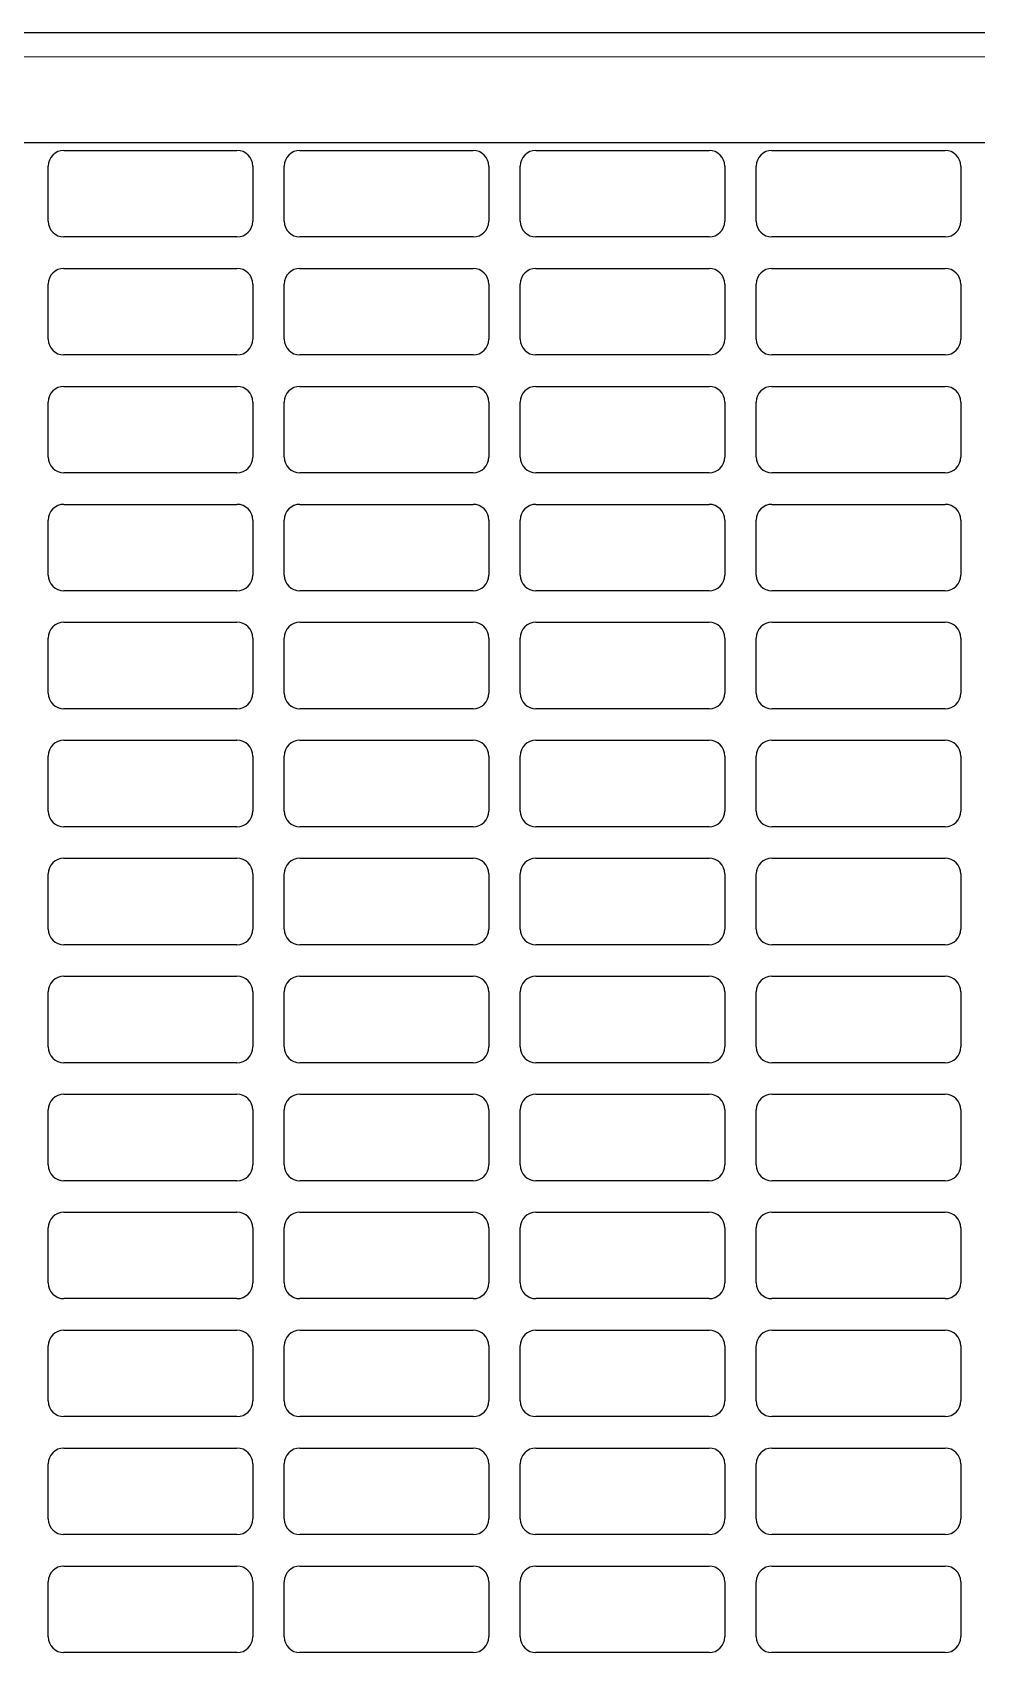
# Model space of a CAD drawing. Header units: millimetres. Extents: x -403 to 1106, y 650 to 1898.
# Drawn here: x 678.3 to 798.3, y 1539.4 to 1745.4 of the extents above; entities that cross this region are included whole.
import ezdxf

# ---------------------------------------------------------------- set-up
doc = ezdxf.new("R2010")
doc.units = ezdxf.units.MM

msp = doc.modelspace()

# ---------------------------------------------------------------- linework, layer by layer
at = {"color": 7, "linetype": 'Continuous', "lineweight": 25}
for p, q in [((583.81, 1745.37), (1012.81, 1745.37)), ((583.81, 1731.37), (1012.81, 1731.37)), ((682.31, 1730.36), (704.31, 1730.36)), ((712.31, 1730.36), (734.31, 1730.36)), ((742.31, 1730.36), (764.31, 1730.36)), ((772.31, 1730.36), (794.31, 1730.36)), ((680.31, 1721.36), (680.31, 1728.36)), ((706.31, 1728.36), (706.31, 1721.36)), ((710.31, 1721.36), (710.31, 1728.36)), ((736.31, 1728.36), (736.31, 1721.36)), ((740.31, 1721.36), (740.31, 1728.36)), ((766.31, 1728.36), (766.31, 1721.36)), ((770.31, 1721.36), (770.31, 1728.36)), ((796.31, 1728.36), (796.31, 1721.36)), ((704.31, 1719.36), (682.31, 1719.36)), ((734.31, 1719.36), (712.31, 1719.36)), ((764.31, 1719.36), (742.31, 1719.36)), ((794.31, 1719.36), (772.31, 1719.36)), ((682.31, 1715.36), (704.31, 1715.36)), ((712.31, 1715.36), (734.31, 1715.36)), ((742.31, 1715.36), (764.31, 1715.36)), ((772.31, 1715.36), (794.31, 1715.36)), ((680.31, 1706.36), (680.31, 1713.36)), ((706.31, 1713.36), (706.31, 1706.36)), ((710.31, 1706.36), (710.31, 1713.36)), ((736.31, 1713.36), (736.31, 1706.36)), ((740.31, 1706.36), (740.31, 1713.36)), ((766.31, 1713.36), (766.31, 1706.36)), ((770.31, 1706.36), (770.31, 1713.36)), ((796.31, 1713.36), (796.31, 1706.36)), ((704.31, 1704.36), (682.31, 1704.36)), ((734.31, 1704.36), (712.31, 1704.36)), ((764.31, 1704.36), (742.31, 1704.36)), ((794.31, 1704.36), (772.31, 1704.36)), ((682.31, 1700.36), (704.31, 1700.36)), ((712.31, 1700.36), (734.31, 1700.36)), ((742.31, 1700.36), (764.31, 1700.36)), ((772.31, 1700.36), (794.31, 1700.36)), ((680.31, 1691.36), (680.31, 1698.36)), ((706.31, 1698.36), (706.31, 1691.36)), ((710.31, 1691.36), (710.31, 1698.36)), ((736.31, 1698.36), (736.31, 1691.36)), ((740.31, 1691.36), (740.31, 1698.36)), ((766.31, 1698.36), (766.31, 1691.36)), ((770.31, 1691.36), (770.31, 1698.36)), ((796.31, 1698.36), (796.31, 1691.36)), ((704.31, 1689.36), (682.31, 1689.36)), ((734.31, 1689.36), (712.31, 1689.36)), ((764.31, 1689.36), (742.31, 1689.36)), ((794.31, 1689.36), (772.31, 1689.36)), ((682.31, 1685.36), (704.31, 1685.36)), ((712.31, 1685.36), (734.31, 1685.36)), ((742.31, 1685.36), (764.31, 1685.36)), ((772.31, 1685.36), (794.31, 1685.36)), ((680.31, 1676.36), (680.31, 1683.36)), ((706.31, 1683.36), (706.31, 1676.36)), ((710.31, 1676.36), (710.31, 1683.36)), ((736.31, 1683.36), (736.31, 1676.36)), ((740.31, 1676.36), (740.31, 1683.36)), ((766.31, 1683.36), (766.31, 1676.36)), ((770.31, 1676.36), (770.31, 1683.36)), ((796.31, 1683.36), (796.31, 1676.36)), ((704.31, 1674.36), (682.31, 1674.36)), ((734.31, 1674.36), (712.31, 1674.36)), ((764.31, 1674.36), (742.31, 1674.36)), ((794.31, 1674.36), (772.31, 1674.36)), ((682.31, 1670.36), (704.31, 1670.36)), ((712.31, 1670.36), (734.31, 1670.36)), ((742.31, 1670.36), (764.31, 1670.36)), ((772.31, 1670.36), (794.31, 1670.36)), ((680.31, 1661.36), (680.31, 1668.36)), ((706.31, 1668.36), (706.31, 1661.36)), ((710.31, 1661.36), (710.31, 1668.36)), ((736.31, 1668.36), (736.31, 1661.36)), ((740.31, 1661.36), (740.31, 1668.36)), ((766.31, 1668.36), (766.31, 1661.36)), ((770.31, 1661.36), (770.31, 1668.36)), ((796.31, 1668.36), (796.31, 1661.36)), ((704.31, 1659.36), (682.31, 1659.36)), ((734.31, 1659.36), (712.31, 1659.36)), ((764.31, 1659.36), (742.31, 1659.36)), ((794.31, 1659.36), (772.31, 1659.36)), ((682.31, 1655.36), (704.31, 1655.36)), ((712.31, 1655.36), (734.31, 1655.36)), ((742.31, 1655.36), (764.31, 1655.36)), ((772.31, 1655.36), (794.31, 1655.36)), ((680.31, 1646.36), (680.31, 1653.36)), ((706.31, 1653.36), (706.31, 1646.36)), ((710.31, 1646.36), (710.31, 1653.36)), ((736.31, 1653.36), (736.31, 1646.36)), ((740.31, 1646.36), (740.31, 1653.36)), ((766.31, 1653.36), (766.31, 1646.36)), ((770.31, 1646.36), (770.31, 1653.36)), ((796.31, 1653.36), (796.31, 1646.36)), ((704.31, 1644.36), (682.31, 1644.36)), ((734.31, 1644.36), (712.31, 1644.36)), ((764.31, 1644.36), (742.31, 1644.36)), ((794.31, 1644.36), (772.31, 1644.36)), ((682.31, 1640.36), (704.31, 1640.36)), ((712.31, 1640.36), (734.31, 1640.36)), ((742.31, 1640.36), (764.31, 1640.36)), ((772.31, 1640.36), (794.31, 1640.36)), ((680.31, 1631.36), (680.31, 1638.36)), ((706.31, 1638.36), (706.31, 1631.36)), ((710.31, 1631.36), (710.31, 1638.36)), ((736.31, 1638.36), (736.31, 1631.36)), ((740.31, 1631.36), (740.31, 1638.36)), ((766.31, 1638.36), (766.31, 1631.36)), ((770.31, 1631.36), (770.31, 1638.36)), ((796.31, 1638.36), (796.31, 1631.36)), ((704.31, 1629.36), (682.31, 1629.36)), ((734.31, 1629.36), (712.31, 1629.36)), ((764.31, 1629.36), (742.31, 1629.36)), ((794.31, 1629.36), (772.31, 1629.36)), ((682.31, 1625.36), (704.31, 1625.36)), ((712.31, 1625.36), (734.31, 1625.36)), ((742.31, 1625.36), (764.31, 1625.36)), ((772.31, 1625.36), (794.31, 1625.36)), ((680.31, 1616.36), (680.31, 1623.36)), ((706.31, 1623.36), (706.31, 1616.36)), ((710.31, 1616.36), (710.31, 1623.36)), ((736.31, 1623.36), (736.31, 1616.36)), ((740.31, 1616.36), (740.31, 1623.36)), ((766.31, 1623.36), (766.31, 1616.36)), ((770.31, 1616.36), (770.31, 1623.36)), ((796.31, 1623.36), (796.31, 1616.36)), ((704.31, 1614.36), (682.31, 1614.36)), ((734.31, 1614.36), (712.31, 1614.36)), ((764.31, 1614.36), (742.31, 1614.36)), ((794.31, 1614.36), (772.31, 1614.36)), ((682.31, 1610.36), (704.31, 1610.36)), ((712.31, 1610.36), (734.31, 1610.36)), ((742.31, 1610.36), (764.31, 1610.36)), ((772.31, 1610.36), (794.31, 1610.36)), ((680.31, 1601.36), (680.31, 1608.36)), ((706.31, 1608.36), (706.31, 1601.36)), ((710.31, 1601.36), (710.31, 1608.36)), ((736.31, 1608.36), (736.31, 1601.36)), ((740.31, 1601.36), (740.31, 1608.36)), ((766.31, 1608.36), (766.31, 1601.36)), ((770.31, 1601.36), (770.31, 1608.36)), ((796.31, 1608.36), (796.31, 1601.36)), ((704.31, 1599.36), (682.31, 1599.36)), ((734.31, 1599.36), (712.31, 1599.36)), ((764.31, 1599.36), (742.31, 1599.36)), ((794.31, 1599.36), (772.31, 1599.36)), ((682.31, 1595.36), (704.31, 1595.36)), ((712.31, 1595.36), (734.31, 1595.36)), ((742.31, 1595.36), (764.31, 1595.36)), ((772.31, 1595.36), (794.31, 1595.36)), ((680.31, 1586.36), (680.31, 1593.36)), ((706.31, 1593.36), (706.31, 1586.36)), ((710.31, 1586.36), (710.31, 1593.36)), ((736.31, 1593.36), (736.31, 1586.36)), ((740.31, 1586.36), (740.31, 1593.36)), ((766.31, 1593.36), (766.31, 1586.36)), ((770.31, 1586.36), (770.31, 1593.36)), ((796.31, 1593.36), (796.31, 1586.36)), ((704.31, 1584.36), (682.31, 1584.36)), ((734.31, 1584.36), (712.31, 1584.36)), ((764.31, 1584.36), (742.31, 1584.36)), ((794.31, 1584.36), (772.31, 1584.36)), ((682.31, 1580.36), (704.31, 1580.36)), ((712.31, 1580.36), (734.31, 1580.36)), ((742.31, 1580.36), (764.31, 1580.36)), ((772.31, 1580.36), (794.31, 1580.36)), ((680.31, 1571.36), (680.31, 1578.36)), ((706.31, 1578.36), (706.31, 1571.36)), ((710.31, 1571.36), (710.31, 1578.36)), ((736.31, 1578.36), (736.31, 1571.36)), ((740.31, 1571.36), (740.31, 1578.36)), ((766.31, 1578.36), (766.31, 1571.36)), ((770.31, 1571.36), (770.31, 1578.36)), ((796.31, 1578.36), (796.31, 1571.36)), ((704.31, 1569.36), (682.31, 1569.36)), ((734.31, 1569.36), (712.31, 1569.36)), ((764.31, 1569.36), (742.31, 1569.36)), ((794.31, 1569.36), (772.31, 1569.36)), ((682.31, 1565.36), (704.31, 1565.36)), ((712.31, 1565.36), (734.31, 1565.36)), ((742.31, 1565.36), (764.31, 1565.36)), ((772.31, 1565.36), (794.31, 1565.36)), ((680.31, 1556.36), (680.31, 1563.36)), ((706.31, 1563.36), (706.31, 1556.36)), ((710.31, 1556.36), (710.31, 1563.36)), ((736.31, 1563.36), (736.31, 1556.36)), ((740.31, 1556.36), (740.31, 1563.36)), ((766.31, 1563.36), (766.31, 1556.36)), ((770.31, 1556.36), (770.31, 1563.36)), ((796.31, 1563.36), (796.31, 1556.36)), ((704.31, 1554.36), (682.31, 1554.36)), ((734.31, 1554.36), (712.31, 1554.36)), ((764.31, 1554.36), (742.31, 1554.36)), ((794.31, 1554.36), (772.31, 1554.36)), ((682.31, 1550.36), (704.31, 1550.36)), ((712.31, 1550.36), (734.31, 1550.36)), ((742.31, 1550.36), (764.31, 1550.36)), ((772.31, 1550.36), (794.31, 1550.36)), ((680.31, 1541.36), (680.31, 1548.36)), ((706.31, 1548.36), (706.31, 1541.36)), ((710.31, 1541.36), (710.31, 1548.36)), ((736.31, 1548.36), (736.31, 1541.36)), ((740.31, 1541.36), (740.31, 1548.36)), ((766.31, 1548.36), (766.31, 1541.36)), ((770.31, 1541.36), (770.31, 1548.36)), ((796.31, 1548.36), (796.31, 1541.36)), ((704.31, 1539.36), (682.31, 1539.36)), ((734.31, 1539.36), (712.31, 1539.36)), ((764.31, 1539.36), (742.31, 1539.36)), ((794.31, 1539.36), (772.31, 1539.36))]:
    msp.add_line(p, q, dxfattribs=at)
at = {"color": 8, "linetype": 'Continuous', "lineweight": 18}
msp.add_line((583.81, 1742.27), (1012.81, 1742.27), dxfattribs=at)
at = {"color": 7, "linetype": 'Continuous', "lineweight": 25}
for centre, start, end in [((682.31, 1728.36), 90, 180), ((704.31, 1728.36), 0, 90), ((712.31, 1728.36), 90, 180), ((734.31, 1728.36), 0, 90), ((742.31, 1728.36), 90, 180), ((764.31, 1728.36), 0, 90), ((772.31, 1728.36), 90, 180), ((794.31, 1728.36), 0, 90), ((682.31, 1721.36), 180, 270), ((704.31, 1721.36), 270, 0), ((712.31, 1721.36), 180, 270), ((734.31, 1721.36), 270, 0), ((742.31, 1721.36), 180, 270), ((764.31, 1721.36), 270, 0), ((772.31, 1721.36), 180, 270), ((794.31, 1721.36), 270, 0), ((682.31, 1713.36), 90, 180), ((704.31, 1713.36), 0, 90), ((712.31, 1713.36), 90, 180), ((734.31, 1713.36), 0, 90), ((742.31, 1713.36), 90, 180), ((764.31, 1713.36), 0, 90), ((772.31, 1713.36), 90, 180), ((794.31, 1713.36), 0, 90), ((682.31, 1706.36), 180, 270), ((704.31, 1706.36), 270, 0), ((712.31, 1706.36), 180, 270), ((734.31, 1706.36), 270, 0), ((742.31, 1706.36), 180, 270), ((764.31, 1706.36), 270, 0), ((772.31, 1706.36), 180, 270), ((794.31, 1706.36), 270, 0), ((682.31, 1698.36), 90, 180), ((704.31, 1698.36), 0, 90), ((712.31, 1698.36), 90, 180), ((734.31, 1698.36), 0, 90), ((742.31, 1698.36), 90, 180), ((764.31, 1698.36), 0, 90), ((772.31, 1698.36), 90, 180), ((794.31, 1698.36), 0, 90), ((682.31, 1691.36), 180, 270), ((704.31, 1691.36), 270, 0), ((712.31, 1691.36), 180, 270), ((734.31, 1691.36), 270, 0), ((742.31, 1691.36), 180, 270), ((764.31, 1691.36), 270, 0), ((772.31, 1691.36), 180, 270), ((794.31, 1691.36), 270, 0), ((682.31, 1683.36), 90, 180), ((704.31, 1683.36), 0, 90), ((712.31, 1683.36), 90, 180), ((734.31, 1683.36), 0, 90), ((742.31, 1683.36), 90, 180), ((764.31, 1683.36), 0, 90), ((772.31, 1683.36), 90, 180), ((794.31, 1683.36), 0, 90), ((682.31, 1676.36), 180, 270), ((704.31, 1676.36), 270, 0), ((712.31, 1676.36), 180, 270), ((734.31, 1676.36), 270, 0), ((742.31, 1676.36), 180, 270), ((764.31, 1676.36), 270, 0), ((772.31, 1676.36), 180, 270), ((794.31, 1676.36), 270, 0), ((682.31, 1668.36), 90, 180), ((704.31, 1668.36), 0, 90), ((712.31, 1668.36), 90, 180), ((734.31, 1668.36), 0, 90), ((742.31, 1668.36), 90, 180), ((764.31, 1668.36), 0, 90), ((772.31, 1668.36), 90, 180), ((794.31, 1668.36), 0, 90), ((682.31, 1661.36), 180, 270), ((704.31, 1661.36), 270, 0), ((712.31, 1661.36), 180, 270), ((734.31, 1661.36), 270, 0), ((742.31, 1661.36), 180, 270), ((764.31, 1661.36), 270, 0), ((772.31, 1661.36), 180, 270), ((794.31, 1661.36), 270, 0), ((682.31, 1653.36), 90, 180), ((704.31, 1653.36), 0, 90), ((712.31, 1653.36), 90, 180), ((734.31, 1653.36), 0, 90), ((742.31, 1653.36), 90, 180), ((764.31, 1653.36), 0, 90), ((772.31, 1653.36), 90, 180), ((794.31, 1653.36), 0, 90), ((682.31, 1646.36), 180, 270), ((704.31, 1646.36), 270, 0), ((712.31, 1646.36), 180, 270), ((734.31, 1646.36), 270, 0), ((742.31, 1646.36), 180, 270), ((764.31, 1646.36), 270, 0), ((772.31, 1646.36), 180, 270), ((794.31, 1646.36), 270, 0), ((682.31, 1638.36), 90, 180), ((704.31, 1638.36), 0, 90), ((712.31, 1638.36), 90, 180), ((734.31, 1638.36), 0, 90), ((742.31, 1638.36), 90, 180), ((764.31, 1638.36), 0, 90), ((772.31, 1638.36), 90, 180), ((794.31, 1638.36), 0, 90), ((682.31, 1631.36), 180, 270), ((704.31, 1631.36), 270, 0), ((712.31, 1631.36), 180, 270), ((734.31, 1631.36), 270, 0), ((742.31, 1631.36), 180, 270), ((764.31, 1631.36), 270, 0), ((772.31, 1631.36), 180, 270), ((794.31, 1631.36), 270, 0), ((682.31, 1623.36), 90, 180), ((704.31, 1623.36), 0, 90), ((712.31, 1623.36), 90, 180), ((734.31, 1623.36), 0, 90), ((742.31, 1623.36), 90, 180), ((764.31, 1623.36), 0, 90), ((772.31, 1623.36), 90, 180), ((794.31, 1623.36), 0, 90), ((682.31, 1616.36), 180, 270), ((704.31, 1616.36), 270, 0), ((712.31, 1616.36), 180, 270), ((734.31, 1616.36), 270, 0), ((742.31, 1616.36), 180, 270), ((764.31, 1616.36), 270, 0), ((772.31, 1616.36), 180, 270), ((794.31, 1616.36), 270, 0), ((682.31, 1608.36), 90, 180), ((704.31, 1608.36), 0, 90), ((712.31, 1608.36), 90, 180), ((734.31, 1608.36), 0, 90), ((742.31, 1608.36), 90, 180), ((764.31, 1608.36), 0, 90), ((772.31, 1608.36), 90, 180), ((794.31, 1608.36), 0, 90), ((682.31, 1601.36), 180, 270), ((704.31, 1601.36), 270, 0), ((712.31, 1601.36), 180, 270), ((734.31, 1601.36), 270, 0), ((742.31, 1601.36), 180, 270), ((764.31, 1601.36), 270, 0), ((772.31, 1601.36), 180, 270), ((794.31, 1601.36), 270, 0), ((682.31, 1593.36), 90, 180), ((704.31, 1593.36), 0, 90), ((712.31, 1593.36), 90, 180), ((734.31, 1593.36), 0, 90), ((742.31, 1593.36), 90, 180), ((764.31, 1593.36), 0, 90), ((772.31, 1593.36), 90, 180), ((794.31, 1593.36), 0, 90), ((682.31, 1586.36), 180, 270), ((704.31, 1586.36), 270, 0), ((712.31, 1586.36), 180, 270), ((734.31, 1586.36), 270, 0), ((742.31, 1586.36), 180, 270), ((764.31, 1586.36), 270, 0), ((772.31, 1586.36), 180, 270), ((794.31, 1586.36), 270, 0), ((682.31, 1578.36), 90, 180), ((704.31, 1578.36), 0, 90), ((712.31, 1578.36), 90, 180), ((734.31, 1578.36), 0, 90), ((742.31, 1578.36), 90, 180), ((764.31, 1578.36), 0, 90), ((772.31, 1578.36), 90, 180), ((794.31, 1578.36), 0, 90), ((682.31, 1571.36), 180, 270), ((704.31, 1571.36), 270, 0), ((712.31, 1571.36), 180, 270), ((734.31, 1571.36), 270, 0), ((742.31, 1571.36), 180, 270), ((764.31, 1571.36), 270, 0), ((772.31, 1571.36), 180, 270), ((794.31, 1571.36), 270, 0), ((682.31, 1563.36), 90, 180), ((704.31, 1563.36), 0, 90), ((712.31, 1563.36), 90, 180), ((734.31, 1563.36), 0, 90), ((742.31, 1563.36), 90, 180), ((764.31, 1563.36), 0, 90), ((772.31, 1563.36), 90, 180), ((794.31, 1563.36), 0, 90), ((682.31, 1556.36), 180, 270), ((704.31, 1556.36), 270, 0), ((712.31, 1556.36), 180, 270), ((734.31, 1556.36), 270, 0), ((742.31, 1556.36), 180, 270), ((764.31, 1556.36), 270, 0), ((772.31, 1556.36), 180, 270), ((794.31, 1556.36), 270, 0), ((682.31, 1548.36), 90, 180), ((704.31, 1548.36), 0, 90), ((712.31, 1548.36), 90, 180), ((734.31, 1548.36), 0, 90), ((742.31, 1548.36), 90, 180), ((764.31, 1548.36), 0, 90), ((772.31, 1548.36), 90, 180), ((794.31, 1548.36), 0, 90), ((682.31, 1541.36), 180, 270), ((704.31, 1541.36), 270, 0), ((712.31, 1541.36), 180, 270), ((734.31, 1541.36), 270, 0), ((742.31, 1541.36), 180, 270), ((764.31, 1541.36), 270, 0), ((772.31, 1541.36), 180, 270), ((794.31, 1541.36), 270, 0)]:
    msp.add_arc(centre, 2, start, end, dxfattribs=at)

doc.saveas('drawing.dxf')
